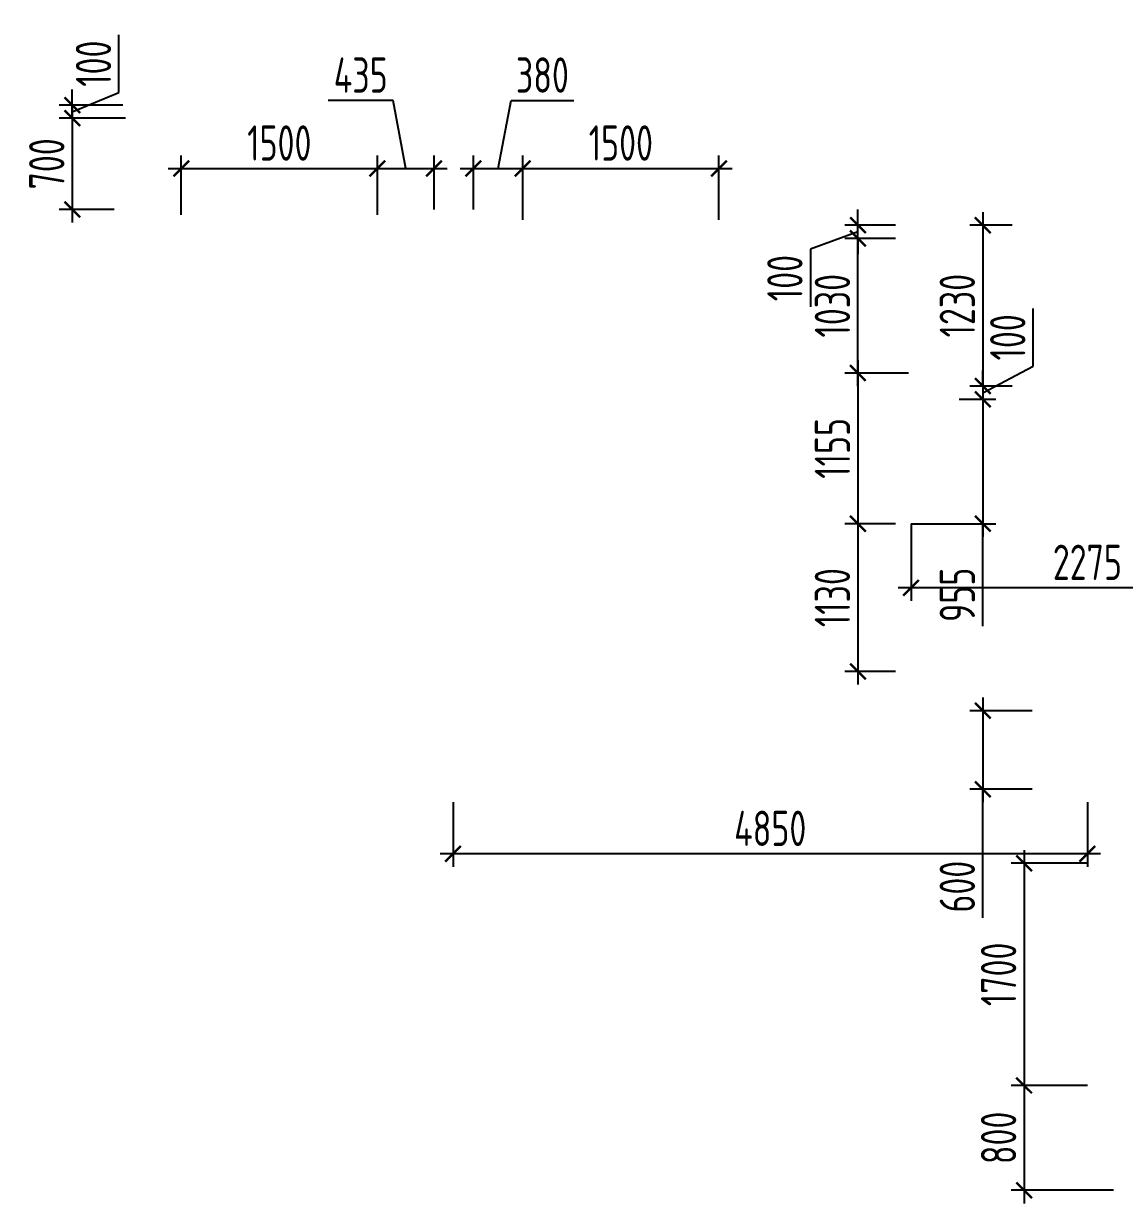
# Model space of a CAD drawing. Header units: millimetres. Extents: x -350007 to 535970, y -888 to 133718.
# Drawn here: x 234412 to 242829, y 71096 to 80123 of the extents above; entities that cross this region are included whole.
import ezdxf

# ---------------------------------------------------------------- set-up
doc = ezdxf.new("R2010")
doc.units = ezdxf.units.MM
doc.layers.add('АР_Размеры нов.', color=15, linetype='Continuous', lineweight=0)
doc.styles.add('ISOCPEUR', font='isocpeur.ttf', dxfattribs={"width": 0.7})
doc.dimstyles.new('R_100', dxfattribs={"dimtxt": 270, "dimasz": 120, "dimexe": 100, "dimexo": 0, "dimgap": 60, "dimtad": 1, "dimdec": 0, "dimrnd": 5, "dimzin": 0, "dimdsep": 46, "dimtxsty": 'ISOCPEUR', "dimblk": 'ARCHTICK', "dimcen": 0, "dimdle": 100, "dimclrd": 256, "dimclre": 256, "dimclrt": 256, "dimadec": 0, "dimazin": 0, "dimtfac": 2, "dimtdec": 0, "dimtofl": 0, "dimtmove": 1, "dimatfit": 3, "dimfxl": 1, "dimtvp": 3, "dimtolj": 1, "dimtzin": 0, "dimarcsym": 0})

# ---------------------------------------------------------------- blocks, each defined once
blk = doc.blocks.new('_ArchTick')
at = {"color": 0, "linetype": 'ByBlock', "const_width": 0.15}
blk.add_lwpolyline([(-0.5, -0.5), (0.5, 0.5)], dxfattribs=at)
blk = doc.blocks.new('*D2669')
at = {"layer": 'АР_Размеры нов.', "lineweight": -2, "ltscale": 100, "transparency": 16777216}
for p, q in [((240791, 76395.7), (240791, 75065.7)), ((241077.9, 76295.7), (240691, 76295.7)), ((241077.9, 75165.7), (240691, 75165.7))]:
    blk.add_line(p, q, dxfattribs=at)
at = {"layer": 'АР_Размеры нов.', "lineweight": -2, "ltscale": 100, "transparency": 16777216, "xscale": 120, "yscale": 120, "zscale": 120}
for p, rotation in [((240791, 76295.7), 90), ((240791, 75165.7), 270)]:
    blk.add_blockref('_ArchTick', p, dxfattribs=dict(at, rotation=rotation))
at = {"layer": 'АР_Размеры нов.', "ltscale": 100, "transparency": 16777216, "insert": (240596, 75730.7), "char_height": 270, "attachment_point": 5, "rotation": 90, "style": 'ISOCPEUR'}
blk.add_mtext('\\A1;1130', dxfattribs=at)
blk = doc.blocks.new('*D2670')
at = {"layer": 'АР_Размеры нов.', "lineweight": -2, "ltscale": 100, "transparency": 16777216}
for p, q in [((240791, 77348.7), (240791, 78579)), ((241077.9, 78479), (240691, 78479)), ((241177, 77448.7), (240691, 77448.7))]:
    blk.add_line(p, q, dxfattribs=at)
at = {"layer": 'АР_Размеры нов.', "lineweight": -2, "ltscale": 100, "transparency": 16777216, "xscale": 120, "yscale": 120, "zscale": 120}
for p, rotation in [((240791, 78479), 90), ((240791, 77448.7), 270)]:
    blk.add_blockref('_ArchTick', p, dxfattribs=dict(at, rotation=rotation))
at = {"layer": 'АР_Размеры нов.', "ltscale": 100, "transparency": 16777216, "insert": (240596, 77963.9), "char_height": 270, "attachment_point": 5, "rotation": 90, "style": 'ISOCPEUR'}
blk.add_mtext('\\A1;1030', dxfattribs=at)
blk = doc.blocks.new('*D2684')
at = {"layer": 'АР_Размеры нов.', "lineweight": -2, "ltscale": 100, "transparency": 16777216}
for p, q in [((242061.9, 73798.2), (242061.9, 71898.2)), ((242545.6, 73698.2), (241961.9, 73698.2)), ((242545.6, 71998.2), (241961.9, 71998.2))]:
    blk.add_line(p, q, dxfattribs=at)
at = {"layer": 'АР_Размеры нов.', "lineweight": -2, "ltscale": 100, "transparency": 16777216, "xscale": 120, "yscale": 120, "zscale": 120}
for p, rotation in [((242061.9, 73698.2), 90), ((242061.9, 71998.2), 270)]:
    blk.add_blockref('_ArchTick', p, dxfattribs=dict(at, rotation=rotation))
at = {"layer": 'АР_Размеры нов.', "ltscale": 100, "transparency": 16777216, "insert": (241866.9, 72848.2), "char_height": 270, "attachment_point": 5, "rotation": 90, "style": 'ISOCPEUR'}
blk.add_mtext('\\A1;1700', dxfattribs=at)
blk = doc.blocks.new('*D2712')
at = {"layer": 'АР_Размеры нов.', "lineweight": -2, "ltscale": 100, "transparency": 16777216}
for p, q in [((235616.9, 78660.4), (235616.9, 79113.9)), ((237116.9, 78660.4), (237116.9, 79113.9)), ((235516.9, 79013.9), (237216.9, 79013.9))]:
    blk.add_line(p, q, dxfattribs=at)
at = {"layer": 'АР_Размеры нов.', "lineweight": -2, "ltscale": 100, "transparency": 16777216, "xscale": 120, "yscale": 120, "zscale": 120, "rotation": 180}
blk.add_blockref('_ArchTick', (235616.9, 79013.9), dxfattribs=at)
at = {"layer": 'АР_Размеры нов.', "lineweight": -2, "ltscale": 100, "transparency": 16777216, "xscale": 120, "yscale": 120, "zscale": 120}
blk.add_blockref('_ArchTick', (237116.9, 79013.9), dxfattribs=at)
at = {"layer": 'АР_Размеры нов.', "ltscale": 100, "transparency": 16777216, "insert": (236366.9, 79208.9), "char_height": 270, "attachment_point": 5, "style": 'ISOCPEUR'}
blk.add_mtext('\\A1;1500', dxfattribs=at)
blk = doc.blocks.new('*D2713')
at = {"layer": 'АР_Размеры нов.', "lineweight": -2, "ltscale": 100, "transparency": 16777216}
for p, q in [((238228.5, 78620.3), (238228.5, 79113.9)), ((239728.5, 78620.3), (239728.5, 79113.9)), ((238128.5, 79013.9), (239828.5, 79013.9))]:
    blk.add_line(p, q, dxfattribs=at)
at = {"layer": 'АР_Размеры нов.', "lineweight": -2, "ltscale": 100, "transparency": 16777216, "xscale": 120, "yscale": 120, "zscale": 120, "rotation": 180}
blk.add_blockref('_ArchTick', (238228.5, 79013.9), dxfattribs=at)
at = {"layer": 'АР_Размеры нов.', "lineweight": -2, "ltscale": 100, "transparency": 16777216, "xscale": 120, "yscale": 120, "zscale": 120}
blk.add_blockref('_ArchTick', (239728.5, 79013.9), dxfattribs=at)
at = {"layer": 'АР_Размеры нов.', "ltscale": 100, "transparency": 16777216, "insert": (238978.5, 79208.9), "char_height": 270, "attachment_point": 5, "style": 'ISOCPEUR'}
blk.add_mtext('\\A1;1500', dxfattribs=at)
blk = doc.blocks.new('*D2812')
at = {"layer": 'АР_Размеры нов.', "lineweight": -2, "ltscale": 100, "transparency": 16777216}
for p, q in [((237238.1, 79533.9), (236740.1, 79533.9)), ((237333.8, 79013.9), (237238.1, 79533.9)), ((237116.9, 78700.3), (237116.9, 79113.9)), ((237550.6, 78700.3), (237550.6, 79113.9)), ((237016.9, 79013.9), (237650.6, 79013.9))]:
    blk.add_line(p, q, dxfattribs=at)
at = {"layer": 'АР_Размеры нов.', "lineweight": -2, "ltscale": 100, "transparency": 16777216, "xscale": 120, "yscale": 120, "zscale": 120, "rotation": 180}
blk.add_blockref('_ArchTick', (237116.9, 79013.9), dxfattribs=at)
at = {"layer": 'АР_Размеры нов.', "lineweight": -2, "ltscale": 100, "transparency": 16777216, "xscale": 120, "yscale": 120, "zscale": 120}
blk.add_blockref('_ArchTick', (237550.6, 79013.9), dxfattribs=at)
at = {"layer": 'АР_Размеры нов.', "ltscale": 100, "transparency": 16777216, "insert": (236989.1, 79728.9), "char_height": 270, "attachment_point": 5, "style": 'ISOCPEUR'}
blk.add_mtext('\\A1;435', dxfattribs=at)
blk = doc.blocks.new('*D2813')
at = {"layer": 'АР_Размеры нов.', "lineweight": -2, "ltscale": 100, "transparency": 16777216}
for p, q in [((238039.6, 79013.9), (238139.1, 79533.9)), ((238139.1, 79533.9), (238618.2, 79533.9)), ((237850.6, 78700.3), (237850.6, 79113.9)), ((238228.5, 78700.3), (238228.5, 79113.9)), ((237750.6, 79013.9), (238328.5, 79013.9))]:
    blk.add_line(p, q, dxfattribs=at)
at = {"layer": 'АР_Размеры нов.', "lineweight": -2, "ltscale": 100, "transparency": 16777216, "xscale": 120, "yscale": 120, "zscale": 120, "rotation": 180}
blk.add_blockref('_ArchTick', (237850.6, 79013.9), dxfattribs=at)
at = {"layer": 'АР_Размеры нов.', "lineweight": -2, "ltscale": 100, "transparency": 16777216, "xscale": 120, "yscale": 120, "zscale": 120}
blk.add_blockref('_ArchTick', (238228.5, 79013.9), dxfattribs=at)
at = {"layer": 'АР_Размеры нов.', "ltscale": 100, "transparency": 16777216, "insert": (238378.6, 79728.9), "char_height": 270, "attachment_point": 5, "style": 'ISOCPEUR'}
blk.add_mtext('\\A1;380', dxfattribs=at)
blk = doc.blocks.new('*D2814')
at = {"layer": 'АР_Размеры нов.', "lineweight": -2, "ltscale": 100, "transparency": 16777216}
for p, q in [((240791, 77548.7), (240791, 76195.7)), ((241078.3, 77448.7), (240691, 77448.7)), ((241078.3, 76295.7), (240691, 76295.7))]:
    blk.add_line(p, q, dxfattribs=at)
at = {"layer": 'АР_Размеры нов.', "lineweight": -2, "ltscale": 100, "transparency": 16777216, "xscale": 120, "yscale": 120, "zscale": 120}
for p, rotation in [((240791, 77448.7), 90), ((240791, 76295.7), 270)]:
    blk.add_blockref('_ArchTick', p, dxfattribs=dict(at, rotation=rotation))
at = {"layer": 'АР_Размеры нов.', "ltscale": 100, "transparency": 16777216, "insert": (240596, 76872.2), "char_height": 270, "attachment_point": 5, "rotation": 90, "style": 'ISOCPEUR'}
blk.add_mtext('\\A1;1155', dxfattribs=at)
blk = doc.blocks.new('*D2815')
at = {"layer": 'АР_Размеры нов.', "lineweight": -2, "ltscale": 100, "transparency": 16777216}
for p, q in [((242061.9, 72098.2), (242061.9, 71095.7)), ((242545.6, 71998.2), (241961.9, 71998.2)), ((242745.6, 71195.7), (241961.9, 71195.7))]:
    blk.add_line(p, q, dxfattribs=at)
at = {"layer": 'АР_Размеры нов.', "lineweight": -2, "ltscale": 100, "transparency": 16777216, "xscale": 120, "yscale": 120, "zscale": 120}
for p, rotation in [((242061.9, 71998.2), 90), ((242061.9, 71195.7), 270)]:
    blk.add_blockref('_ArchTick', p, dxfattribs=dict(at, rotation=rotation))
at = {"layer": 'АР_Размеры нов.', "ltscale": 100, "transparency": 16777216, "insert": (241866.9, 71596.9), "char_height": 270, "attachment_point": 5, "rotation": 90, "style": 'ISOCPEUR'}
blk.add_mtext('\\A1;800', dxfattribs=at)
blk = doc.blocks.new('*D1784')
at = {"layer": 'АР_Размеры нов.', "lineweight": -2, "ltscale": 100, "transparency": 16777216}
for p, q in [((240791, 76395.7), (240791, 75065.7)), ((241077.9, 76295.7), (240691, 76295.7)), ((241077.9, 75165.7), (240691, 75165.7))]:
    blk.add_line(p, q, dxfattribs=at)
at = {"layer": 'АР_Размеры нов.', "lineweight": -2, "ltscale": 100, "transparency": 16777216, "xscale": 120, "yscale": 120, "zscale": 120}
for p, rotation in [((240791, 76295.7), 90), ((240791, 75165.7), 270)]:
    blk.add_blockref('_ArchTick', p, dxfattribs=dict(at, rotation=rotation))
at = {"layer": 'АР_Размеры нов.', "ltscale": 100, "transparency": 16777216, "insert": (240596, 75730.7), "char_height": 270, "attachment_point": 5, "rotation": 90, "style": 'ISOCPEUR'}
blk.add_mtext('\\A1;1130', dxfattribs=at)
blk = doc.blocks.new('*D1785')
at = {"layer": 'АР_Размеры нов.', "lineweight": -2, "ltscale": 100, "transparency": 16777216}
for p, q in [((240791, 77348.7), (240791, 78579)), ((241077.9, 78479), (240691, 78479)), ((241177, 77448.7), (240691, 77448.7))]:
    blk.add_line(p, q, dxfattribs=at)
at = {"layer": 'АР_Размеры нов.', "lineweight": -2, "ltscale": 100, "transparency": 16777216, "xscale": 120, "yscale": 120, "zscale": 120}
for p, rotation in [((240791, 78479), 90), ((240791, 77448.7), 270)]:
    blk.add_blockref('_ArchTick', p, dxfattribs=dict(at, rotation=rotation))
at = {"layer": 'АР_Размеры нов.', "ltscale": 100, "transparency": 16777216, "insert": (240596, 77963.9), "char_height": 270, "attachment_point": 5, "rotation": 90, "style": 'ISOCPEUR'}
blk.add_mtext('\\A1;1030', dxfattribs=at)
blk = doc.blocks.new('*D1821')
at = {"layer": 'АР_Размеры нов.', "lineweight": -2, "ltscale": 500, "transparency": 16777216}
for p, q in [((240791, 77548.7), (240791, 76195.7)), ((241177, 77448.7), (240691, 77448.7)), ((241077.9, 76295.7), (240691, 76295.7))]:
    blk.add_line(p, q, dxfattribs=at)
at = {"layer": 'АР_Размеры нов.', "lineweight": -2, "ltscale": 500, "transparency": 16777216, "xscale": 120, "yscale": 120, "zscale": 120}
for p, rotation in [((240791, 77448.7), 90), ((240791, 76295.7), 270)]:
    blk.add_blockref('_ArchTick', p, dxfattribs=dict(at, rotation=rotation))
at = {"layer": 'АР_Размеры нов.', "lineweight": 13, "ltscale": 500, "transparency": 16777216, "insert": (240596, 76872.2), "char_height": 270, "attachment_point": 5, "rotation": 90, "style": 'ISOCPEUR'}
blk.add_mtext('\\A1;1155', dxfattribs=at)
blk = doc.blocks.new('*D1822')
at = {"layer": 'АР_Размеры нов.', "lineweight": -2, "ltscale": 500, "transparency": 16777216}
for p, q in [((240791, 78580.3), (240791, 78700.3)), ((241077.9, 78580.3), (240691, 78580.3)), ((240791, 78479), (240791, 78580.3)), ((240791, 78529.7), (240427.7, 78396.1)), ((241077.9, 78479), (240691, 78479)), ((240791, 78479), (240791, 78359)), ((240427.7, 78396.1), (240427.7, 77954.8))]:
    blk.add_line(p, q, dxfattribs=at)
at = {"layer": 'АР_Размеры нов.', "lineweight": -2, "ltscale": 500, "transparency": 16777216, "xscale": 120, "yscale": 120, "zscale": 120}
for p, rotation in [((240791, 78580.3), 270), ((240791, 78479), 90)]:
    blk.add_blockref('_ArchTick', p, dxfattribs=dict(at, rotation=rotation))
at = {"layer": 'АР_Размеры нов.', "lineweight": 13, "ltscale": 500, "transparency": 16777216, "insert": (240232.7, 78175.4), "char_height": 270, "attachment_point": 5, "rotation": 90, "style": 'ISOCPEUR'}
blk.add_mtext('\\A1;100', dxfattribs=at)
blk = doc.blocks.new('*D1823')
at = {"layer": 'АР_Размеры нов.', "lineweight": -2, "ltscale": 500, "transparency": 16777216}
for p, q in [((237695.6, 74164.5), (237695.6, 73670.2)), ((242545.6, 74164.5), (242545.6, 73670.2)), ((242645.6, 73770.2), (237595.6, 73770.2))]:
    blk.add_line(p, q, dxfattribs=at)
at = {"layer": 'АР_Размеры нов.', "lineweight": -2, "ltscale": 500, "transparency": 16777216, "xscale": 120, "yscale": 120, "zscale": 120, "rotation": 180}
blk.add_blockref('_ArchTick', (237695.6, 73770.2), dxfattribs=at)
at = {"layer": 'АР_Размеры нов.', "lineweight": -2, "ltscale": 500, "transparency": 16777216, "xscale": 120, "yscale": 120, "zscale": 120}
blk.add_blockref('_ArchTick', (242545.6, 73770.2), dxfattribs=at)
at = {"layer": 'АР_Размеры нов.', "lineweight": 13, "ltscale": 500, "transparency": 16777216, "insert": (240120.6, 73965.2), "char_height": 270, "attachment_point": 5, "style": 'ISOCPEUR'}
blk.add_mtext('\\A1;4850', dxfattribs=at)
blk = doc.blocks.new('*D1824')
at = {"layer": 'АР_Размеры нов.', "lineweight": -2, "ltscale": 500, "transparency": 16777216}
for p, q in [((241746.2, 74965.7), (241746.2, 74164.5)), ((242123.9, 74865.7), (241646.2, 74865.7)), ((242123.9, 74264.5), (241646.2, 74264.5)), ((241746.2, 73279.8), (241746.2, 74264.5))]:
    blk.add_line(p, q, dxfattribs=at)
at = {"layer": 'АР_Размеры нов.', "lineweight": -2, "ltscale": 500, "transparency": 16777216, "xscale": 120, "yscale": 120, "zscale": 120}
for p, rotation in [((241746.2, 74865.7), 90), ((241746.2, 74264.5), 270)]:
    blk.add_blockref('_ArchTick', p, dxfattribs=dict(at, rotation=rotation))
at = {"layer": 'АР_Размеры нов.', "lineweight": 13, "ltscale": 500, "transparency": 16777216, "insert": (241551.2, 73519.4), "char_height": 270, "attachment_point": 5, "rotation": 90, "style": 'ISOCPEUR'}
blk.add_mtext('\\A1;600', dxfattribs=at)
blk = doc.blocks.new('*D1826')
at = {"layer": 'АР_Размеры нов.', "lineweight": -2, "ltscale": 500, "transparency": 16777216}
for p, q in [((241746.2, 78680.4), (241746.2, 77248.7)), ((241969.7, 78580.4), (241646.2, 78580.4)), ((241969.7, 77348.7), (241646.2, 77348.7))]:
    blk.add_line(p, q, dxfattribs=at)
at = {"layer": 'АР_Размеры нов.', "lineweight": -2, "ltscale": 500, "transparency": 16777216, "xscale": 120, "yscale": 120, "zscale": 120}
for p, rotation in [((241746.2, 78580.4), 90), ((241746.2, 77348.7), 270)]:
    blk.add_blockref('_ArchTick', p, dxfattribs=dict(at, rotation=rotation))
at = {"layer": 'АР_Размеры нов.', "lineweight": 13, "ltscale": 500, "transparency": 16777216, "insert": (241551.2, 77964.6), "char_height": 270, "attachment_point": 5, "rotation": 90, "style": 'ISOCPEUR'}
blk.add_mtext('\\A1;1230', dxfattribs=at)
blk = doc.blocks.new('*D1827')
at = {"layer": 'АР_Размеры нов.', "lineweight": -2, "ltscale": 500, "transparency": 16777216}
for p, q in [((242131.9, 77501.3), (242131.9, 77942.6)), ((241746.2, 77298.7), (242131.9, 77501.3)), ((241746.2, 77348.7), (241746.2, 77468.7)), ((241969.7, 77348.7), (241646.2, 77348.7)), ((241746.2, 77348.7), (241746.2, 77248.7)), ((241565.4, 77248.7), (241846.2, 77248.7)), ((241746.2, 77248.7), (241746.2, 77128.7))]:
    blk.add_line(p, q, dxfattribs=at)
at = {"layer": 'АР_Размеры нов.', "lineweight": -2, "ltscale": 500, "transparency": 16777216, "xscale": 120, "yscale": 120, "zscale": 120}
for p, rotation in [((241746.2, 77348.7), 270), ((241746.2, 77248.7), 90)]:
    blk.add_blockref('_ArchTick', p, dxfattribs=dict(at, rotation=rotation))
at = {"layer": 'АР_Размеры нов.', "lineweight": 13, "ltscale": 500, "transparency": 16777216, "insert": (241936.9, 77722), "char_height": 270, "attachment_point": 5, "rotation": 90, "style": 'ISOCPEUR'}
blk.add_mtext('\\A1;100', dxfattribs=at)
blk = doc.blocks.new('*D1828')
at = {"layer": 'АР_Размеры нов.', "lineweight": -2, "ltscale": 500, "transparency": 16777216}
for p, q in [((241746.2, 77348.7), (241746.2, 76195.7)), ((241565.4, 77248.7), (241846.2, 77248.7)), ((241197.9, 76295.7), (241846.2, 76295.7)), ((241746.2, 75512.5), (241746.2, 76295.7))]:
    blk.add_line(p, q, dxfattribs=at)
at = {"layer": 'АР_Размеры нов.', "lineweight": -2, "ltscale": 500, "transparency": 16777216, "xscale": 120, "yscale": 120, "zscale": 120}
for p, rotation in [((241746.2, 77248.7), 90), ((241746.2, 76295.7), 270)]:
    blk.add_blockref('_ArchTick', p, dxfattribs=dict(at, rotation=rotation))
at = {"layer": 'АР_Размеры нов.', "lineweight": 13, "ltscale": 500, "transparency": 16777216, "insert": (241551.2, 75752.1), "char_height": 270, "attachment_point": 5, "rotation": 90, "style": 'ISOCPEUR'}
blk.add_mtext('\\A1;955', dxfattribs=at)
blk = doc.blocks.new('*D2181')
at = {"layer": 'АР_Размеры нов.', "lineweight": -2, "ltscale": 500, "transparency": 16777216}
for p, q in [((241197.9, 76295.7), (241197.9, 75705.7)), ((243475.3, 76295.3), (243475.3, 75705.7)), ((243575.3, 75805.7), (241097.9, 75805.7))]:
    blk.add_line(p, q, dxfattribs=at)
at = {"layer": 'АР_Размеры нов.', "lineweight": -2, "ltscale": 500, "transparency": 16777216, "xscale": 120, "yscale": 120, "zscale": 120, "rotation": 180}
blk.add_blockref('_ArchTick', (241197.9, 75805.7), dxfattribs=at)
at = {"layer": 'АР_Размеры нов.', "lineweight": -2, "ltscale": 500, "transparency": 16777216, "xscale": 120, "yscale": 120, "zscale": 120}
blk.add_blockref('_ArchTick', (243475.3, 75805.7), dxfattribs=at)
at = {"layer": 'АР_Размеры нов.', "lineweight": 13, "ltscale": 500, "transparency": 16777216, "insert": (242545.6, 76000.7), "char_height": 270, "attachment_point": 5, "style": 'ISOCPEUR'}
blk.add_mtext('\\A1;2275', dxfattribs=at)
blk = doc.blocks.new('*D2558')
at = {"layer": 'АР_Размеры нов.', "lineweight": -2, "ltscale": 500, "transparency": 16777216}
for p, q in [((235140.9, 79595.3), (235140.9, 80036.6)), ((234783.8, 79498.5), (234783.8, 79618.5)), ((234783.8, 79448.5), (235140.9, 79595.3)), ((235169.7, 79498.5), (234683.8, 79498.5)), ((234783.8, 79398.5), (234783.8, 79498.5)), ((235189.7, 79398.5), (234683.8, 79398.5)), ((234783.8, 79398.5), (234783.8, 79278.5))]:
    blk.add_line(p, q, dxfattribs=at)
at = {"layer": 'АР_Размеры нов.', "lineweight": -2, "ltscale": 500, "transparency": 16777216, "xscale": 120, "yscale": 120, "zscale": 120}
for p, rotation in [((234783.8, 79498.5), 270), ((234783.8, 79398.5), 90)]:
    blk.add_blockref('_ArchTick', p, dxfattribs=dict(at, rotation=rotation))
at = {"layer": 'АР_Размеры нов.', "lineweight": 13, "ltscale": 500, "transparency": 16777216, "insert": (234945.9, 79816), "char_height": 270, "attachment_point": 5, "rotation": 90, "style": 'ISOCPEUR'}
blk.add_mtext('\\A1;100', dxfattribs=at)
blk = doc.blocks.new('*D2606')
at = {"layer": 'АР_Размеры нов.', "lineweight": -2, "ltscale": 500, "transparency": 16777216}
for p, q in [((234783.8, 79498.5), (234783.8, 78600.3)), ((235076.9, 79398.5), (234683.8, 79398.5)), ((235104.8, 78700.3), (234683.8, 78700.3))]:
    blk.add_line(p, q, dxfattribs=at)
at = {"layer": 'АР_Размеры нов.', "lineweight": -2, "ltscale": 500, "transparency": 16777216, "xscale": 120, "yscale": 120, "zscale": 120}
for p, rotation in [((234783.8, 79398.5), 90), ((234783.8, 78700.3), 270)]:
    blk.add_blockref('_ArchTick', p, dxfattribs=dict(at, rotation=rotation))
at = {"layer": 'АР_Размеры нов.', "lineweight": 13, "ltscale": 500, "transparency": 16777216, "insert": (234588.8, 79049.4), "char_height": 270, "attachment_point": 5, "rotation": 90, "style": 'ISOCPEUR'}
blk.add_mtext('\\A1;700', dxfattribs=at)

msp = doc.modelspace()

# ---------------------------------------------------------------- dimensions: what is measured, and where the dimension line sits
at = {"layer": 'АР_Размеры нов.', "lineweight": 13, "ltscale": 500}
for base, p1, p2, picture, middle in [((234783.8, 79498.5), (235189.7, 79398.5), (235169.7, 79498.5), '*D2558', (235140.9, 79655.3)), ((240791, 78580.3), (241077.9, 78479), (241077.9, 78580.3), '*D1822', (240427.7, 78336.1)), ((241746.2, 77248.7), (241969.7, 77348.7), (241565.4, 77248.7), '*D1827', (242131.9, 77561.3)), ((241746.2, 76295.7), (241565.4, 77248.7), (241197.9, 76295.7), '*D1828', (241746.2, 75752.1)), ((241746.2, 74264.5), (242123.9, 74865.7), (242123.9, 74264.5), '*D1824', (241465.7, 73519.4))]:
    dim = msp.add_linear_dim(base=base, p1=p1, p2=p2, angle=90, dimstyle='R_100', override={"dimpost": '\\X'}, dxfattribs=at)
    dim.commit()
    dim.dimension.update_dxf_attribs({"geometry": picture, "text_midpoint": middle, "dimtype": 160})
at = {"layer": 'АР_Размеры нов.', "ltscale": 100}
for base, p1, p2, picture, middle in [((237550.6, 79013.9), (237116.9, 78700.3), (237550.6, 78700.3), '*D2812', (237178.1, 79533.9)), ((238228.5, 79013.9), (237850.6, 78700.3), (238228.5, 78700.3), '*D2813', (238199.1, 79533.9))]:
    dim = msp.add_linear_dim(base=base, p1=p1, p2=p2, dimstyle='R_100', override={"dimpost": '\\X', "dimfxl": 2.5, "dimarcsym": 1}, dxfattribs=at)
    dim.commit()
    dim.dimension.update_dxf_attribs({"geometry": picture, "text_midpoint": middle, "dimtype": 160})
at = {"layer": 'АР_Размеры нов.', "lineweight": 13, "ltscale": 500}
for base, p1, p2, override, picture, middle in [((234783.8, 78700.3), (235076.9, 79398.5), (235104.8, 78700.3), {"dimpost": '\\X'}, '*D2606', (234588.8, 79049.4)), ((241746.2, 77348.7), (241969.7, 78580.4), (241969.7, 77348.7), {"dimpost": '\\X'}, '*D1826', (241551.2, 77964.6)), ((240791, 76295.7), (241177, 77448.7), (241077.9, 76295.7), {"dimpost": '\\X', "dimfxl": 2.5, "dimarcsym": 1}, '*D1821', (240596, 76872.2))]:
    dim = msp.add_linear_dim(base=base, p1=p1, p2=p2, angle=90, dimstyle='R_100', override=override, dxfattribs=at)
    dim.commit()
    dim.dimension.update_dxf_attribs({"geometry": picture, "text_midpoint": middle})
at = {"layer": 'АР_Размеры нов.', "ltscale": 100}
for base, p1, p2, picture, middle in [((237116.9, 79013.9), (235616.9, 78660.4), (237116.9, 78660.4), '*D2712', (236366.9, 79208.9)), ((239728.5, 79013.9), (238228.5, 78620.3), (239728.5, 78620.3), '*D2713', (238978.5, 79208.9))]:
    dim = msp.add_linear_dim(base=base, p1=p1, p2=p2, dimstyle='R_100', override={"dimpost": '\\X', "dimfxl": 2.5, "dimarcsym": 1}, dxfattribs=at)
    dim.commit()
    dim.dimension.update_dxf_attribs({"geometry": picture, "text_midpoint": middle})
for base, p1, p2, picture, middle in [((240791, 78479), (241177, 77448.7), (241077.9, 78479), '*D2670', (240596, 77963.9)), ((240791, 78479), (241177, 77448.7), (241077.9, 78479), '*D1785', (240596, 77963.9)), ((240791, 76295.7), (241078.3, 77448.7), (241078.3, 76295.7), '*D2814', (240596, 76872.2)), ((240791, 75165.7), (241077.9, 76295.7), (241077.9, 75165.7), '*D2669', (240596, 75730.7)), ((240791, 75165.7), (241077.9, 76295.7), (241077.9, 75165.7), '*D1784', (240596, 75730.7)), ((242061.9, 71998.2), (242545.6, 73698.2), (242545.6, 71998.2), '*D2684', (241866.9, 72848.2)), ((242061.9037, 71195.6825), (242545.6145, 71998.1647), (242745.6145, 71195.6825), '*D2815', (241866.9037, 71596.9236))]:
    dim = msp.add_linear_dim(base=base, p1=p1, p2=p2, angle=90, dimstyle='R_100', override={"dimpost": '\\X', "dimfxl": 2.5, "dimarcsym": 1}, dxfattribs=at)
    dim.commit()
    dim.dimension.update_dxf_attribs({"geometry": picture, "text_midpoint": middle})
at = {"layer": 'АР_Размеры нов.', "lineweight": 13, "ltscale": 500}
dim = msp.add_linear_dim(base=(241197.9, 75805.7), p1=(243475.3, 76295.3), p2=(241197.9, 76295.7), dimstyle='R_100', override={"dimpost": '\\X'}, dxfattribs=at)
dim.commit()
dim.dimension.update_dxf_attribs({"geometry": '*D2181', "text_midpoint": (242545.6, 75805.7), "dimtype": 160})
dim = msp.add_linear_dim(base=(237695.6, 73770.2), p1=(242545.6, 74164.5), p2=(237695.6, 74164.5), dimstyle='R_100', override={"dimpost": '\\X'}, dxfattribs=at)
dim.commit()
dim.dimension.update_dxf_attribs({"geometry": '*D1823', "text_midpoint": (240120.6, 73965.2)})

doc.saveas('drawing.dxf')
